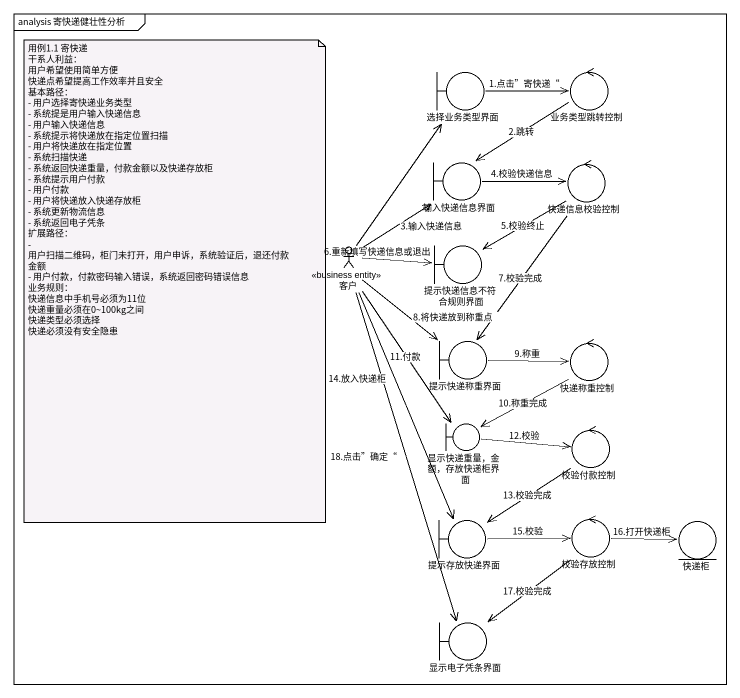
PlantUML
@startuml
mainframe analysis 寄快递健壮性分析
boundary 选择业务类型界面
control 业务类型跳转控制
boundary 输入快递信息界面
control 快递信息校验控制
actor 客户 <<business entity>>
boundary 提示快递信息不符合规则界面
boundary 提示快递称重界面
control 快递称重控制
boundary "显示快递重量，金额，存放快递柜界面" as 显示快递重量_金额_存放快递柜界面
control 校验付款控制
boundary 提示存放快递界面
control 校验存放控制
entity 快递柜
boundary 显示电子凭条界面
选择业务类型界面 -right-> 业务类型跳转控制 : 1.点击”寄快递“
业务类型跳转控制 --> 输入快递信息界面 : 2.跳转
输入快递信息界面 -right-> 快递信息校验控制 : 4.校验快递信息
快递信息校验控制 --> 提示快递信息不符合规则界面 : 5.校验终止
快递信息校验控制 --> 提示快递称重界面 : 7.校验完成
客户 -up-> 选择业务类型界面
客户 -up-> 输入快递信息界面 : 3.输入快递信息
客户 -right-> 提示快递信息不符合规则界面 : 6.重新填写快递信息或退出
客户 --> 提示快递称重界面 : 8.将快递放到称重点
客户 --> 显示快递重量_金额_存放快递柜界面 : 11.付款
客户 --> 提示存放快递界面 : 14.放入快递柜
客户 --> 显示电子凭条界面 : 18.点击”确定“
提示快递称重界面 -right-> 快递称重控制 : 9.称重
快递称重控制 --> 显示快递重量_金额_存放快递柜界面 : 10.称重完成
显示快递重量_金额_存放快递柜界面 -right-> 校验付款控制 : 12.校验
校验付款控制 --> 提示存放快递界面 : 13.校验完成
提示存放快递界面 -right-> 校验存放控制 : 15.校验
校验存放控制 -right-> 快递柜 : 16.打开快递柜
校验存放控制 --> 显示电子凭条界面 : 17.校验完成
note as N1
  用例1.1 寄快递
  干系人利益：
  用户希望使用简单方便
  快递点希望提高工作效率并且安全
  基本路径：
  - 用户选择寄快递业务类型
  - 系统提是用户输入快递信息
  - 用户输入快递信息
  - 系统提示将快递放在指定位置扫描
  - 用户将快递放在指定位置
  - 系统扫描快递
  - 系统返回快递重量，付款金额以及快递存放柜
  - 系统提示用户付款
  - 用户付款
  - 用户将快递放入快递存放柜
  - 系统更新物流信息
  - 系统返回电子凭条
  扩展路径：
  - 用户扫描二维码，柜门未打开，用户申诉，系统验证后，退还付款金额
  - 用户付款，付款密码输入错误，系统返回密码错误信息
  业务规则：
  快递信息中手机号必须为11位
  快递重量必须在0~100kg之间
  快递类型必须选择
  快递必须没有安全隐患
end note
@enduml
